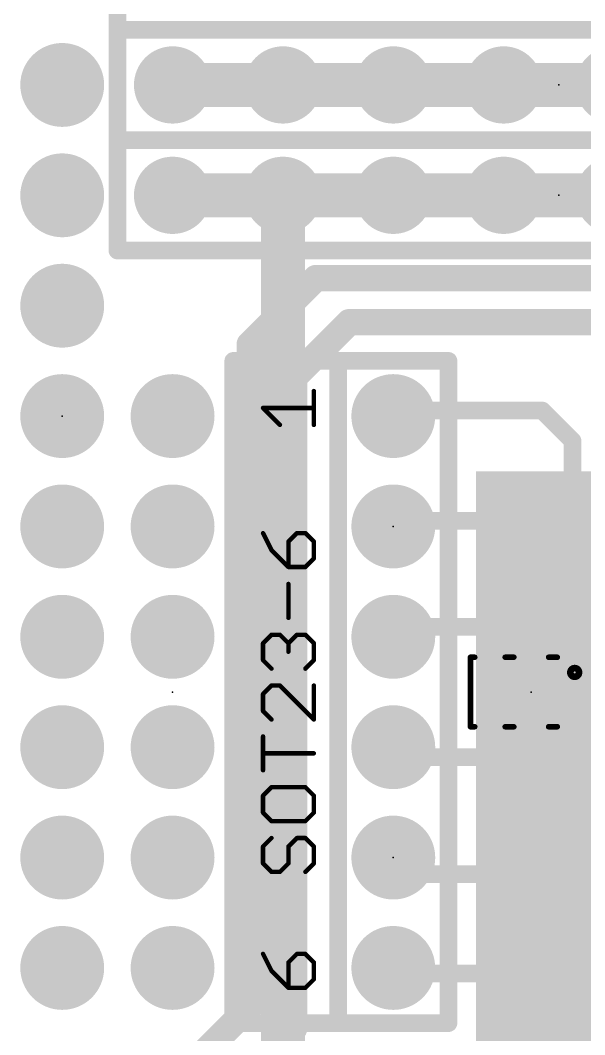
# Model space of a CAD drawing. Extents: x 0 to 86.4, y -0.1 to 54.7.
# Drawn here: x 58.72 to 71.72, y 13.07 to 36.41 of the extents above; entities that cross this region are included whole.
import ezdxf

# ---------------------------------------------------------------- set-up
doc = ezdxf.new("R2010")
doc.units = 0
for name, color, linetype in [('1', 12, 'CONTINUOUS'), ('16', 132, 'CONTINUOUS'), ('17', 110, 'CONTINUOUS'), ('21', 40, 'CONTINUOUS'), ('23', 53, 'CONTINUOUS'), ('39', 12, 'CONTINUOUS')]:
    doc.layers.add(name, color=color, linetype=linetype)

# ---------------------------------------------------------------- blocks, each defined once
blk = doc.blocks.new('ROUNDP')
at = {"const_width": 0.5}
blk.add_lwpolyline([(0, -0.25, 1), (0, 0.25, 1), (0, -0.25)], format="xyb", dxfattribs=at)
blk = doc.blocks.new('RECT')
blk.add_solid([(-0.5, -0.5), (0.5, -0.5), (-0.5, 0.5), (0.5, 0.5)])

msp = doc.modelspace()

# ---------------------------------------------------------------- linework, layer by layer
at = {"layer": '1'}
for points, const_width in [([(64.77, 34.925), (62.23, 34.925)], 1.016), ([(67.31, 34.925), (64.77, 34.925)], 1.016), ([(69.85, 34.925), (67.31, 34.925)], 1.016), ([(72.39, 34.925), (69.85, 34.925)], 1.016), ([(64.77, 12.7), (64.77, 32.512)], 1.016), ([(64.77, 32.385), (62.23, 32.385)], 1.016), ([(67.31, 32.385), (64.77, 32.385)], 1.016), ([(69.85, 32.385), (67.31, 32.385)], 1.016), ([(72.39, 32.385), (69.85, 32.385)], 1.016), ([(67.31, 27.305), (67.437, 27.432)], 0.4064), ([(67.437, 27.432), (70.739, 27.432)], 0.4064), ([(70.739, 27.432), (71.435, 26.736)], 0.4064), ([(71.435, 26.736), (71.435, 22.455)], 0.4064), ([(67.31, 24.765), (67.437, 24.892)], 0.4064), ([(67.437, 24.892), (69.977, 24.892)], 0.4064), ([(69.977, 24.892), (70.485, 24.384)], 0.4064), ([(70.485, 24.384), (70.485, 22.455)], 0.4064), ([(67.31, 22.225), (67.54, 22.455)], 0.4064), ([(67.54, 22.455), (69.535, 22.455)], 0.4064), ([(67.31, 19.685), (67.54, 19.455)], 0.4064), ([(67.54, 19.455), (69.535, 19.455)], 0.4064), ([(70.485, 17.272), (70.485, 19.455)], 0.4064), ([(71.435, 14.92), (71.435, 19.455)], 0.4064), ([(67.31, 17.145), (67.691, 16.764)], 0.4064), ([(69.977, 16.764), (70.485, 17.272)], 0.4064), ([(67.691, 16.764), (69.977, 16.764)], 0.4064), ([(70.993, 14.478), (71.435, 14.92)], 0.4064), ([(67.31, 14.605), (67.437, 14.478)], 0.4064), ([(67.437, 14.478), (70.993, 14.478)], 0.4064), ([(63.754, 11.684), (64.77, 12.7)], 1.016)]:
    msp.add_lwpolyline(points, dxfattribs=dict(at, const_width=const_width))
for points, const_width in [([(62.23, 35.179, 1), (62.23, 34.671)], 0.508), ([(64.77, 35.179, 1), (64.77, 34.671)], 0.508), ([(64.77, 34.671, 1), (64.77, 35.179)], 0.508), ([(67.31, 35.179, 1), (67.31, 34.671)], 0.508), ([(67.31, 34.671, 1), (67.31, 35.179)], 0.508), ([(69.85, 35.179, 1), (69.85, 34.671)], 0.508), ([(69.85, 34.671, 1), (69.85, 35.179)], 0.508), ([(65.024, 32.512, 1), (64.516, 32.512)], 0.508), ([(62.23, 32.639, 1), (62.23, 32.131)], 0.508), ([(64.77, 32.639, 1), (64.77, 32.131)], 0.508), ([(64.77, 32.131, 1), (64.77, 32.639)], 0.508), ([(67.31, 32.639, 1), (67.31, 32.131)], 0.508), ([(67.31, 32.131, 1), (67.31, 32.639)], 0.508), ([(69.85, 32.639, 1), (69.85, 32.131)], 0.508), ([(69.85, 32.131, 1), (69.85, 32.639)], 0.508), ([(67.437, 27.5336, 1), (67.437, 27.3304)], 0.2032), ([(67.5088, 27.3602, 1), (67.3652, 27.5038)], 0.2032), ([(70.8108, 27.5038, 1), (70.6672, 27.3602)], 0.2032), ([(70.739, 27.3304, 1), (70.739, 27.5336)], 0.2032), ([(67.2382, 27.3768, 1), (67.3818, 27.2332)], 0.2032), ([(71.5366, 26.736, 1), (71.3334, 26.736)], 0.2032), ([(71.3632, 26.6642, 1), (71.5068, 26.8078)], 0.2032), ([(67.437, 24.9936, 1), (67.437, 24.7904)], 0.2032), ([(67.5088, 24.8202, 1), (67.3652, 24.9638)], 0.2032), ([(70.0488, 24.9638, 1), (69.9052, 24.8202)], 0.2032), ([(69.977, 24.7904, 1), (69.977, 24.9936)], 0.2032), ([(67.2382, 24.8368, 1), (67.3818, 24.6932)], 0.2032), ([(70.5866, 24.384, 1), (70.3834, 24.384)], 0.2032), ([(70.4132, 24.3122, 1), (70.5568, 24.4558)], 0.2032), ([(67.54, 22.5566, 1), (67.54, 22.3534)], 0.2032), ([(67.6118, 22.3832, 1), (67.4682, 22.5268)], 0.2032), ([(69.535, 22.3534, 1), (69.535, 22.5566)], 0.2032), ([(70.3834, 22.455, 1), (70.5866, 22.455)], 0.2032), ([(71.3334, 22.455, 1), (71.5366, 22.455)], 0.2032), ([(67.2382, 22.2968, 1), (67.3818, 22.1532)], 0.2032), ([(67.3818, 19.7568, 1), (67.2382, 19.6132)], 0.2032), ([(67.54, 19.5566, 1), (67.54, 19.3534)], 0.2032), ([(67.4682, 19.3832, 1), (67.6118, 19.5268)], 0.2032), ([(69.535, 19.3534, 1), (69.535, 19.5566)], 0.2032), ([(70.5866, 19.455, 1), (70.3834, 19.455)], 0.2032), ([(71.5366, 19.455, 1), (71.3334, 19.455)], 0.2032), ([(67.3818, 17.2168, 1), (67.2382, 17.0732)], 0.2032), ([(70.3834, 17.272, 1), (70.5866, 17.272)], 0.2032), ([(70.5568, 17.2002, 1), (70.4132, 17.3438)], 0.2032), ([(67.691, 16.8656, 1), (67.691, 16.6624)], 0.2032), ([(67.6192, 16.6922, 1), (67.7628, 16.8358)], 0.2032), ([(69.9052, 16.8358, 1), (70.0488, 16.6922)], 0.2032), ([(69.977, 16.6624, 1), (69.977, 16.8656)], 0.2032), ([(71.3334, 14.92, 1), (71.5366, 14.92)], 0.2032), ([(71.5068, 14.8482, 1), (71.3632, 14.9918)], 0.2032), ([(67.3818, 14.6768, 1), (67.2382, 14.5332)], 0.2032), ([(67.437, 14.5796, 1), (67.437, 14.3764)], 0.2032), ([(67.3652, 14.4062, 1), (67.5088, 14.5498)], 0.2032), ([(70.9212, 14.5498, 1), (71.0648, 14.4062)], 0.2032), ([(70.993, 14.3764, 1), (70.993, 14.5796)], 0.2032), ([(64.9496, 12.5204, 1), (64.5904, 12.8796)], 0.508)]:
    msp.add_lwpolyline(points, format="xyb", dxfattribs=dict(at, const_width=const_width))
at = {"layer": '16'}
for points, const_width in [([(62.23, 32.385), (62.103, 32.258)], 1.016), ([(64.008, 28.956), (65.532, 30.48)], 0.6096), ([(65.532, 30.48), (81.28, 30.48)], 0.6096), ([(65.024, 28.194), (66.294, 29.464)], 0.6096), ([(66.294, 29.464), (82.042, 29.464)], 0.6096), ([(64.008, 13.716), (64.008, 28.956)], 0.6096), ([(65.024, 13.208), (65.024, 28.194)], 0.6096), ([(62.992, 12.7), (64.008, 13.716)], 0.6096), ([(63.5, 11.684), (65.024, 13.208)], 0.6096)]:
    msp.add_lwpolyline(points, dxfattribs=dict(at, const_width=const_width))
for points, const_width in [([(61.9234, 32.4376, 1), (62.2826, 32.0784)], 0.508), ([(62.4096, 32.2054, 1), (62.0504, 32.5646)], 0.508), ([(65.532, 30.6324, 1), (65.532, 30.3276)], 0.3048), ([(65.6398, 30.3722, 1), (65.4242, 30.5878)], 0.3048), ([(66.294, 29.6164, 1), (66.294, 29.3116)], 0.3048), ([(66.4018, 29.3562, 1), (66.1862, 29.5718)], 0.3048), ([(63.9002, 29.0638, 1), (64.1158, 28.8482)], 0.3048), ([(64.1604, 28.956, 1), (63.8556, 28.956)], 0.3048), ([(65.1764, 28.194, 1), (64.8716, 28.194)], 0.3048), ([(64.9162, 28.3018, 1), (65.1318, 28.0862)], 0.3048), ([(64.1158, 13.6082, 1), (63.9002, 13.8238)], 0.3048), ([(63.8556, 13.716, 1), (64.1604, 13.716)], 0.3048), ([(64.8716, 13.208, 1), (65.1764, 13.208)], 0.3048), ([(65.1318, 13.1002, 1), (64.9162, 13.3158)], 0.3048)]:
    msp.add_lwpolyline(points, format="xyb", dxfattribs=dict(at, const_width=const_width))
at = {"layer": '21'}
for points, const_width in [([(60.96, 38.735), (60.96, 36.195)], 0.4064), ([(60.96, 36.195), (60.96, 33.655)], 0.4064), ([(60.96, 36.195), (81.28, 36.195)], 0.4064), ([(60.96, 33.655), (81.28, 33.655)], 0.4064), ([(60.96, 33.655), (60.96, 31.115)], 0.4064), ([(60.96, 31.115), (81.28, 31.115)], 0.4064), ([(63.627, 13.335), (63.627, 28.575)], 0.4064), ([(63.627, 28.575), (66.04, 28.575)], 0.4064), ([(66.04, 13.335), (66.04, 28.575)], 0.4064), ([(66.04, 28.575), (68.58, 28.575)], 0.4064), ([(68.58, 28.575), (68.58, 13.335)], 0.4064), ([(65.4812, 27.1018), (65.4812, 27.8814)], 0.1016), ([(64.7016, 27.1018), (64.3118, 27.4916)], 0.1016), ([(64.3118, 27.4916), (65.4812, 27.4916)], 0.1016), ([(64.3118, 24.6108), (64.5067, 24.221)], 0.1016), ([(65.0914, 24.6108), (64.8965, 24.4159)], 0.1016), ([(65.2863, 24.6108), (65.0914, 24.6108)], 0.1016), ([(65.4812, 24.4159), (65.2863, 24.6108)], 0.1016), ([(64.8965, 24.4159), (64.8965, 23.8312)], 0.1016), ([(65.4812, 24.0261), (65.4812, 24.4159)], 0.1016), ([(64.5067, 24.221), (64.8965, 23.8312)], 0.1016), ([(65.2863, 23.8312), (65.4812, 24.0261)], 0.1016), ([(64.8965, 23.8312), (65.2863, 23.8312)], 0.1016), ([(64.8965, 22.6618), (64.8965, 23.4414)], 0.1016), ([(64.3118, 22.0771), (64.5067, 22.272)], 0.1016), ([(64.5067, 22.272), (64.7016, 22.272)], 0.1016), ([(64.7016, 22.272), (64.8965, 22.0771)], 0.1016), ([(64.8965, 22.0771), (65.0914, 22.272)], 0.1016), ([(65.0914, 22.272), (65.2863, 22.272)], 0.1016), ([(65.2863, 22.272), (65.4812, 22.0771)], 0.1016), ([(64.3118, 21.6873), (64.3118, 22.0771)], 0.1016), ([(64.8965, 22.0771), (64.8965, 21.8822)], 0.1016), ([(65.4812, 22.0771), (65.4812, 21.6873)], 0.1016), ([(64.5067, 21.4924), (64.3118, 21.6873)], 0.1016), ([(65.4812, 21.6873), (65.2863, 21.4924)], 0.1016), ([(69.185, 21.755), (69.085, 21.755)], 0.127), ([(69.085, 21.755), (69.085, 20.155)], 0.127), ([(70.085, 21.755), (69.885, 21.755)], 0.127), ([(71.085, 21.755), (70.885, 21.755)], 0.127), ([(64.5067, 21.1026), (64.3118, 20.9077)], 0.1016), ([(64.7016, 21.1026), (64.5067, 21.1026)], 0.1016), ([(65.4812, 20.323), (64.7016, 21.1026)], 0.1016), ([(65.4812, 21.1026), (65.4812, 20.323)], 0.1016), ([(64.3118, 20.9077), (64.3118, 20.5179)], 0.1016), ([(64.3118, 20.5179), (64.5067, 20.323)], 0.1016), ([(69.085, 20.155), (69.185, 20.155)], 0.127), ([(70.085, 20.155), (69.885, 20.155)], 0.127), ([(71.085, 20.155), (70.885, 20.155)], 0.127), ([(64.3118, 19.1536), (64.3118, 19.9332)], 0.1016), ([(65.4812, 19.5434), (64.3118, 19.5434)], 0.1016), ([(64.5067, 18.7638), (64.3118, 18.5689)], 0.1016), ([(65.2863, 18.7638), (64.5067, 18.7638)], 0.1016), ([(65.4812, 18.5689), (65.2863, 18.7638)], 0.1016), ([(64.3118, 18.5689), (64.3118, 18.1791)], 0.1016), ([(65.4812, 18.1791), (65.4812, 18.5689)], 0.1016), ([(64.3118, 18.1791), (64.5067, 17.9842)], 0.1016), ([(65.2863, 17.9842), (65.4812, 18.1791)], 0.1016), ([(64.5067, 17.9842), (65.2863, 17.9842)], 0.1016), ([(64.5067, 17.5944), (64.3118, 17.3995)], 0.1016), ([(64.8965, 17.3995), (65.0914, 17.5944)], 0.1016), ([(65.0914, 17.5944), (65.2863, 17.5944)], 0.1016), ([(65.2863, 17.5944), (65.4812, 17.3995)], 0.1016), ([(64.3118, 17.3995), (64.3118, 17.0097)], 0.1016), ([(64.8965, 17.0097), (64.8965, 17.3995)], 0.1016), ([(65.4812, 17.3995), (65.4812, 17.0097)], 0.1016), ([(64.3118, 17.0097), (64.5067, 16.8148)], 0.1016), ([(64.7016, 16.8148), (64.8965, 17.0097)], 0.1016), ([(65.4812, 17.0097), (65.2863, 16.8148)], 0.1016), ([(64.5067, 16.8148), (64.7016, 16.8148)], 0.1016), ([(64.3118, 14.9274), (64.5067, 14.5376)], 0.1016), ([(65.0914, 14.9274), (64.8965, 14.7325)], 0.1016), ([(65.2863, 14.9274), (65.0914, 14.9274)], 0.1016), ([(65.4812, 14.7325), (65.2863, 14.9274)], 0.1016), ([(64.8965, 14.7325), (64.8965, 14.1478)], 0.1016), ([(65.4812, 14.3427), (65.4812, 14.7325)], 0.1016), ([(64.5067, 14.5376), (64.8965, 14.1478)], 0.1016), ([(65.2863, 14.1478), (65.4812, 14.3427)], 0.1016), ([(64.8965, 14.1478), (65.2863, 14.1478)], 0.1016), ([(66.04, 13.335), (63.627, 13.335)], 0.4064), ([(68.58, 13.335), (66.04, 13.335)], 0.4064)]:
    msp.add_lwpolyline(points, dxfattribs=dict(at, const_width=const_width))
for points, const_width in [([(61.0616, 36.195, 1), (60.8584, 36.195)], 0.2032), ([(60.96, 36.2966, 1), (60.96, 36.0934)], 0.2032), ([(60.8584, 36.195, 1), (61.0616, 36.195)], 0.2032), ([(60.96, 33.7566, 1), (60.96, 33.5534)], 0.2032), ([(61.0616, 33.655, 1), (60.8584, 33.655)], 0.2032), ([(60.8584, 33.655, 1), (61.0616, 33.655)], 0.2032), ([(60.96, 31.2166, 1), (60.96, 31.0134)], 0.2032), ([(60.8584, 31.115, 1), (61.0616, 31.115)], 0.2032), ([(63.7286, 28.575, 1), (63.5254, 28.575)], 0.2032), ([(63.627, 28.6766, 1), (63.627, 28.4734)], 0.2032), ([(66.1416, 28.575, 1), (65.9384, 28.575)], 0.2032), ([(66.04, 28.6766, 1), (66.04, 28.4734)], 0.2032), ([(66.04, 28.4734, 1), (66.04, 28.6766)], 0.2032), ([(68.6816, 28.575, 1), (68.4784, 28.575)], 0.2032), ([(68.58, 28.4734, 1), (68.58, 28.6766)], 0.2032), ([(65.5066, 27.8814, 1), (65.4558, 27.8814)], 0.0508), ([(64.3298, 27.5096, 1), (64.2938, 27.4736)], 0.0508), ([(64.3118, 27.517, 1), (64.3118, 27.4662)], 0.0508), ([(65.4812, 27.4662, 1), (65.4812, 27.517)], 0.0508), ([(64.6836, 27.0838, 1), (64.7196, 27.1198)], 0.0508), ([(65.4558, 27.1018, 1), (65.5066, 27.1018)], 0.0508), ([(64.3345, 24.6221, 1), (64.2891, 24.5994)], 0.0508), ([(65.0914, 24.6362, 1), (65.0914, 24.5854)], 0.0508), ([(65.1094, 24.5928, 1), (65.0734, 24.6287)], 0.0508), ([(65.3043, 24.6287, 1), (65.2683, 24.5928)], 0.0508), ([(65.2863, 24.5854, 1), (65.2863, 24.6362)], 0.0508), ([(64.9219, 24.4159, 1), (64.8711, 24.4159)], 0.0508), ([(64.8785, 24.4338, 1), (64.9145, 24.3979)], 0.0508), ([(65.5066, 24.4159, 1), (65.4558, 24.4159)], 0.0508), ([(65.4632, 24.3979, 1), (65.4992, 24.4338)], 0.0508), ([(64.5247, 24.2389, 1), (64.4887, 24.203)], 0.0508), ([(64.484, 24.2096, 1), (64.5294, 24.2323)], 0.0508), ([(65.4558, 24.0261, 1), (65.5066, 24.0261)], 0.0508), ([(65.4992, 24.0081, 1), (65.4632, 24.044)], 0.0508), ([(64.8965, 23.8566, 1), (64.8965, 23.8058)], 0.0508), ([(64.8711, 23.8312, 1), (64.9219, 23.8312)], 0.0508), ([(64.8785, 23.8132, 1), (64.9145, 23.8491)], 0.0508), ([(65.2683, 23.8491, 1), (65.3043, 23.8132)], 0.0508), ([(65.2863, 23.8058, 1), (65.2863, 23.8566)], 0.0508), ([(64.9219, 23.4414, 1), (64.8711, 23.4414)], 0.0508), ([(64.8711, 22.6618, 1), (64.9219, 22.6618)], 0.0508), ([(64.5067, 22.2974, 1), (64.5067, 22.2466)], 0.0508), ([(64.5247, 22.254, 1), (64.4887, 22.2899)], 0.0508), ([(64.7196, 22.2899, 1), (64.6836, 22.254)], 0.0508), ([(64.7016, 22.2466, 1), (64.7016, 22.2974)], 0.0508), ([(65.0914, 22.2974, 1), (65.0914, 22.2466)], 0.0508), ([(65.1094, 22.254, 1), (65.0734, 22.2899)], 0.0508), ([(65.3043, 22.2899, 1), (65.2683, 22.254)], 0.0508), ([(65.2863, 22.2466, 1), (65.2863, 22.2974)], 0.0508), ([(64.3372, 22.0771, 1), (64.2864, 22.0771)], 0.0508), ([(64.2938, 22.095, 1), (64.3298, 22.0591)], 0.0508), ([(64.9219, 22.0771, 1), (64.8711, 22.0771)], 0.0508), ([(64.8785, 22.095, 1), (64.9145, 22.0591)], 0.0508), ([(64.8785, 22.0591, 1), (64.9145, 22.095)], 0.0508), ([(65.5066, 22.0771, 1), (65.4558, 22.0771)], 0.0508), ([(65.4632, 22.0591, 1), (65.4992, 22.095)], 0.0508), ([(64.3298, 21.7052, 1), (64.2938, 21.6693)], 0.0508), ([(64.2864, 21.6873, 1), (64.3372, 21.6873)], 0.0508), ([(64.8711, 21.8822, 1), (64.9219, 21.8822)], 0.0508), ([(65.4558, 21.6873, 1), (65.5066, 21.6873)], 0.0508), ([(65.4992, 21.6693, 1), (65.4632, 21.7052)], 0.0508), ([(69.085, 21.7868, 1), (69.085, 21.7233)], 0.0635), ([(69.1168, 21.755, 1), (69.0533, 21.755)], 0.0635), ([(69.185, 21.7233, 1), (69.185, 21.7868)], 0.0635), ([(69.885, 21.7868, 1), (69.885, 21.7233)], 0.0635), ([(70.085, 21.7233, 1), (70.085, 21.7868)], 0.0635), ([(70.885, 21.7868, 1), (70.885, 21.7233)], 0.0635), ([(71.085, 21.7233, 1), (71.085, 21.7868)], 0.0635), ([(64.4887, 21.4744, 1), (64.5247, 21.5103)], 0.0508), ([(65.2683, 21.5103, 1), (65.3043, 21.4744)], 0.0508), ([(71.485, 21.305, 1), (71.485, 21.505, 1), (71.485, 21.305)], 0.1524), ([(64.5067, 21.128, 1), (64.5067, 21.0772)], 0.0508), ([(64.5247, 21.0846, 1), (64.4887, 21.1205)], 0.0508), ([(64.7196, 21.1205, 1), (64.6836, 21.0846)], 0.0508), ([(64.7016, 21.0772, 1), (64.7016, 21.128)], 0.0508), ([(65.5066, 21.1026, 1), (65.4558, 21.1026)], 0.0508), ([(64.3372, 20.9077, 1), (64.2864, 20.9077)], 0.0508), ([(64.2938, 20.9256, 1), (64.3298, 20.8897)], 0.0508), ([(64.3298, 20.5358, 1), (64.2938, 20.4999)], 0.0508), ([(64.2864, 20.5179, 1), (64.3372, 20.5179)], 0.0508), ([(64.4887, 20.305, 1), (64.5247, 20.341)], 0.0508), ([(65.4558, 20.323, 1), (65.5066, 20.323)], 0.0508), ([(65.4632, 20.305, 1), (65.4992, 20.341)], 0.0508), ([(69.085, 20.1867, 1), (69.085, 20.1233)], 0.0635), ([(69.0533, 20.155, 1), (69.1168, 20.155)], 0.0635), ([(69.185, 20.1233, 1), (69.185, 20.1867)], 0.0635), ([(69.885, 20.1867, 1), (69.885, 20.1233)], 0.0635), ([(70.085, 20.1233, 1), (70.085, 20.1867)], 0.0635), ([(70.885, 20.1867, 1), (70.885, 20.1233)], 0.0635), ([(71.085, 20.1233, 1), (71.085, 20.1867)], 0.0635), ([(64.3372, 19.9332, 1), (64.2864, 19.9332)], 0.0508), ([(64.3118, 19.5688, 1), (64.3118, 19.518)], 0.0508), ([(65.4812, 19.518, 1), (65.4812, 19.5688)], 0.0508), ([(64.2864, 19.1536, 1), (64.3372, 19.1536)], 0.0508), ([(64.5067, 18.7892, 1), (64.5067, 18.7384)], 0.0508), ([(64.5247, 18.7458, 1), (64.4887, 18.7818)], 0.0508), ([(65.3043, 18.7818, 1), (65.2683, 18.7458)], 0.0508), ([(65.2863, 18.7384, 1), (65.2863, 18.7892)], 0.0508), ([(64.2938, 18.5869, 1), (64.3298, 18.5509)], 0.0508), ([(64.3372, 18.5689, 1), (64.2864, 18.5689)], 0.0508), ([(65.5066, 18.5689, 1), (65.4558, 18.5689)], 0.0508), ([(65.4632, 18.5509, 1), (65.4992, 18.5869)], 0.0508), ([(64.3298, 18.1971, 1), (64.2938, 18.1611)], 0.0508), ([(65.4992, 18.1611, 1), (65.4632, 18.1971)], 0.0508), ([(64.2864, 18.1791, 1), (64.3372, 18.1791)], 0.0508), ([(64.5067, 18.0096, 1), (64.5067, 17.9588)], 0.0508), ([(64.4887, 17.9662, 1), (64.5247, 18.0022)], 0.0508), ([(65.2683, 18.0022, 1), (65.3043, 17.9662)], 0.0508), ([(65.2863, 17.9588, 1), (65.2863, 18.0096)], 0.0508), ([(65.4558, 18.1791, 1), (65.5066, 18.1791)], 0.0508), ([(64.5247, 17.5764, 1), (64.4887, 17.6124)], 0.0508), ([(65.0914, 17.6198, 1), (65.0914, 17.569)], 0.0508), ([(65.1094, 17.5764, 1), (65.0734, 17.6124)], 0.0508), ([(65.3043, 17.6124, 1), (65.2683, 17.5764)], 0.0508), ([(65.2863, 17.569, 1), (65.2863, 17.6198)], 0.0508), ([(64.2938, 17.4175, 1), (64.3298, 17.3815)], 0.0508), ([(64.3372, 17.3995, 1), (64.2864, 17.3995)], 0.0508), ([(64.8785, 17.4175, 1), (64.9145, 17.3815)], 0.0508), ([(64.9219, 17.3995, 1), (64.8711, 17.3995)], 0.0508), ([(65.5066, 17.3995, 1), (65.4558, 17.3995)], 0.0508), ([(65.4632, 17.3815, 1), (65.4992, 17.4175)], 0.0508), ([(64.3298, 17.0277, 1), (64.2938, 16.9917)], 0.0508), ([(64.9145, 16.9917, 1), (64.8785, 17.0277)], 0.0508), ([(65.4992, 16.9917, 1), (65.4632, 17.0277)], 0.0508), ([(64.2864, 17.0097, 1), (64.3372, 17.0097)], 0.0508), ([(64.5067, 16.8402, 1), (64.5067, 16.7894)], 0.0508), ([(64.4887, 16.7968, 1), (64.5247, 16.8328)], 0.0508), ([(64.6836, 16.8328, 1), (64.7196, 16.7968)], 0.0508), ([(64.7016, 16.7894, 1), (64.7016, 16.8402)], 0.0508), ([(64.8711, 17.0097, 1), (64.9219, 17.0097)], 0.0508), ([(65.2683, 16.8328, 1), (65.3043, 16.7968)], 0.0508), ([(65.4558, 17.0097, 1), (65.5066, 17.0097)], 0.0508), ([(64.3345, 14.9388, 1), (64.2891, 14.916)], 0.0508), ([(65.0914, 14.9528, 1), (65.0914, 14.902)], 0.0508), ([(65.1094, 14.9094, 1), (65.0734, 14.9454)], 0.0508), ([(65.3043, 14.9454, 1), (65.2683, 14.9094)], 0.0508), ([(65.2863, 14.902, 1), (65.2863, 14.9528)], 0.0508), ([(64.8785, 14.7505, 1), (64.9145, 14.7145)], 0.0508), ([(64.9219, 14.7325, 1), (64.8711, 14.7325)], 0.0508), ([(65.5066, 14.7325, 1), (65.4558, 14.7325)], 0.0508), ([(65.4632, 14.7145, 1), (65.4992, 14.7505)], 0.0508), ([(64.5247, 14.5556, 1), (64.4887, 14.5196)], 0.0508), ([(64.484, 14.5262, 1), (64.5294, 14.549)], 0.0508), ([(65.4558, 14.3427, 1), (65.5066, 14.3427)], 0.0508), ([(65.4992, 14.3247, 1), (65.4632, 14.3607)], 0.0508), ([(64.8965, 14.1732, 1), (64.8965, 14.1224)], 0.0508), ([(64.8711, 14.1478, 1), (64.9219, 14.1478)], 0.0508), ([(64.8785, 14.1298, 1), (64.9145, 14.1658)], 0.0508), ([(65.2683, 14.1658, 1), (65.3043, 14.1298)], 0.0508), ([(65.2863, 14.1224, 1), (65.2863, 14.1732)], 0.0508), ([(63.627, 13.4366, 1), (63.627, 13.2334)], 0.2032), ([(63.5254, 13.335, 1), (63.7286, 13.335)], 0.2032), ([(66.04, 13.4366, 1), (66.04, 13.2334)], 0.2032), ([(65.9384, 13.335, 1), (66.1416, 13.335)], 0.2032), ([(66.04, 13.2334, 1), (66.04, 13.4366)], 0.2032), ([(68.4784, 13.335, 1), (68.6816, 13.335)], 0.2032), ([(68.58, 13.2334, 1), (68.58, 13.4366)], 0.2032)]:
    msp.add_lwpolyline(points, format="xyb", dxfattribs=dict(at, const_width=const_width))
at = {"layer": '23'}
for p in [(71.12, 34.925), (71.12, 32.385), (59.69, 27.305), (67.31, 24.765), (62.23, 20.955), (70.485, 20.955), (67.31, 17.145)]:
    msp.add_point(p, dxfattribs=at)

# ---------------------------------------------------------------- block references
at = {"layer": '1', "xscale": 0.55, "yscale": 1.6, "rotation": 180}
for p in [(69.535, 22.455), (70.485, 22.455), (71.435, 22.455), (69.535, 19.455), (70.485, 19.455), (71.435, 19.455)]:
    msp.add_blockref('RECT', p, dxfattribs=at)
at = {"layer": '17'}
for p, xscale, yscale, rotation in [((59.69, 34.925), 1.9304, 1.9304, 180), ((59.69, 34.925), 1.9304, 1.9304, 180), ((62.23, 34.925), 1.778, 1.778, 90), ((62.23, 34.925), 1.778, 1.778, 90), ((64.77, 34.925), 1.778, 1.778, 90), ((64.77, 34.925), 1.778, 1.778, 90), ((67.31, 34.925), 1.778, 1.778, 90), ((67.31, 34.925), 1.778, 1.778, 90), ((69.85, 34.925), 1.778, 1.778, 90), ((69.85, 34.925), 1.778, 1.778, 90), ((72.39, 34.925), 1.778, 1.778, 90), ((72.39, 34.925), 1.778, 1.778, 90), ((59.69, 32.385), 1.9304, 1.9304, 180), ((59.69, 32.385), 1.9304, 1.9304, 180), ((62.23, 32.385), 1.778, 1.778, 90), ((62.23, 32.385), 1.778, 1.778, 90), ((64.77, 32.385), 1.778, 1.778, 90), ((64.77, 32.385), 1.778, 1.778, 90), ((67.31, 32.385), 1.778, 1.778, 90), ((67.31, 32.385), 1.778, 1.778, 90), ((69.85, 32.385), 1.778, 1.778, 90), ((69.85, 32.385), 1.778, 1.778, 90), ((72.39, 32.385), 1.778, 1.778, 90), ((72.39, 32.385), 1.778, 1.778, 90), ((59.69, 29.845), 1.9304, 1.9304, 180), ((59.69, 29.845), 1.9304, 1.9304, 180), ((59.69, 27.305), 1.9304, 1.9304, 180), ((59.69, 27.305), 1.9304, 1.9304, 180), ((62.23, 27.305), 1.9304, 1.9304, 180), ((62.23, 27.305), 1.9304, 1.9304, 180), ((67.31, 27.305), 1.9304, 1.9304, 180), ((67.31, 27.305), 1.9304, 1.9304, 180), ((59.69, 24.765), 1.9304, 1.9304, 180), ((59.69, 24.765), 1.9304, 1.9304, 180), ((62.23, 24.765), 1.9304, 1.9304, 180), ((62.23, 24.765), 1.9304, 1.9304, 180), ((67.31, 24.765), 1.9304, 1.9304, 180), ((67.31, 24.765), 1.9304, 1.9304, 180), ((59.69, 22.225), 1.9304, 1.9304, 180), ((59.69, 22.225), 1.9304, 1.9304, 180), ((62.23, 22.225), 1.9304, 1.9304, 180), ((62.23, 22.225), 1.9304, 1.9304, 180), ((67.31, 22.225), 1.9304, 1.9304, 180), ((67.31, 22.225), 1.9304, 1.9304, 180), ((59.69, 19.685), 1.9304, 1.9304, 180), ((59.69, 19.685), 1.9304, 1.9304, 180), ((62.23, 19.685), 1.9304, 1.9304, 180), ((62.23, 19.685), 1.9304, 1.9304, 180), ((67.31, 19.685), 1.9304, 1.9304, 180), ((67.31, 19.685), 1.9304, 1.9304, 180), ((59.69, 17.145), 1.9304, 1.9304, 180), ((59.69, 17.145), 1.9304, 1.9304, 180), ((62.23, 17.145), 1.9304, 1.9304, 180), ((62.23, 17.145), 1.9304, 1.9304, 180), ((67.31, 17.145), 1.9304, 1.9304, 180), ((67.31, 17.145), 1.9304, 1.9304, 180), ((59.69, 14.605), 1.9304, 1.9304, 180), ((59.69, 14.605), 1.9304, 1.9304, 180), ((62.23, 14.605), 1.9304, 1.9304, 180), ((62.23, 14.605), 1.9304, 1.9304, 180), ((67.31, 14.605), 1.9304, 1.9304, 180), ((67.31, 14.605), 1.9304, 1.9304, 180)]:
    msp.add_blockref('ROUNDP', p, dxfattribs=dict(at, xscale=xscale, yscale=yscale, rotation=rotation))
at = {"layer": '39', "xscale": 15.24, "yscale": 17.145, "rotation": 270}
msp.add_blockref('RECT', (77.7875, 18.415), dxfattribs=at)

doc.saveas('drawing.dxf')
